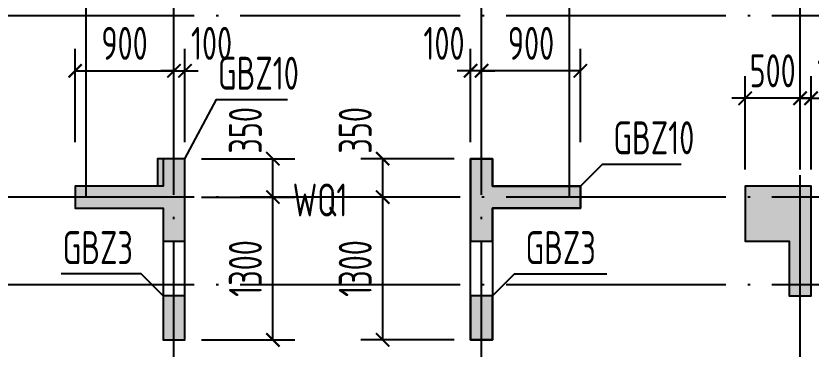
# Model space of a CAD drawing. Extents: x -668857 to 185752, y -270966 to 286822.
# Drawn here: x -283676 to -276437, y 212227 to 215261 of the extents above; entities that cross this region are included whole.
import ezdxf
from ezdxf.enums import TextEntityAlignment as Align

# ---------------------------------------------------------------- set-up
doc = ezdxf.new("R2010")
doc.units = 0
doc.header["$LTSCALE"] = 1000
doc.linetypes.add('DOTE', pattern=[2.42, 2, -0.2, 0.02, -0.2])
doc.layers.get('0').update_dxf_attribs({"linetype": 'CONTINUOUS'})
doc.layers.get('DEFPOINTS').update_dxf_attribs({"linetype": 'CONTINUOUS'})
for name, color, linetype in [('A-DOTE', 10, 'DOTE'), ('COLU_DE_TEXT', 7, 'CONTINUOUS'), ('LABEL', 1, 'CONTINUOUS'), ('S-Q墙实线', 6, 'CONTINUOUS'), ('S-Q墙标注', 3, 'CONTINUOUS'), ('S-X详图填充', 252, 'CONTINUOUS'), ('S-X详图实线', 4, 'CONTINUOUS')]:
    doc.layers.add(name, color=color, linetype=linetype)
doc.styles.add('TSSD_REIN', font='tssdeng.shx', dxfattribs={"width": 0.7, "height": 300, "bigfont": 'tssdchn.shx'})
doc.styles.add('结构文字', font='zstxt.shx', dxfattribs={"width": 0.7, "bigfont": 'zshz.shx'})
doc.dimstyles.new('STRUCK', dxfattribs={"dimtxt": 400, "dimasz": 121, "dimexe": 200, "dimexo": 150, "dimgap": 115, "dimtad": 1, "dimdec": 0, "dimdsep": 46, "dimtxsty": '结构文字', "dimblk": 'ARCHTICK', "dimcen": 400, "dimclrd": 3, "dimclre": 3, "dimclrt": 7, "dimadec": 0, "dimazin": 0, "dimtfac": 1, "dimtdec": 0, "dimtix": 1, "dimtmove": 2, "dimatfit": 3, "dimldrblk": '_DIMX', "dimfxl": 1, "dimtolj": 1, "dimtzin": 0, "dimarcsym": 0})

# ---------------------------------------------------------------- blocks, each defined once
blk = doc.blocks.new('_ArchTick')
at = {"color": 0, "linetype": 'ByBlock', "const_width": 0.15}
blk.add_lwpolyline([(-0.5, -0.5), (0.5, 0.5)], dxfattribs=at)
blk = doc.blocks.new('*D646')
at = {"layer": 'DEFPOINTS', "color": 0, "transparency": 16777216}
for p in [(-279436.7, 214760.6), (-279436.7, 213960.6), (-278536.6, 213960.6)]:
    blk.add_point(p, dxfattribs=at)
at = {"layer": 'S-Q墙标注', "color": 3, "lineweight": -2, "transparency": 16777216}
for p, q in [((-279436.7, 214110.6), (-279436.7, 214960.6)), ((-278536.6, 214110.6), (-278536.6, 214960.6)), ((-278536.6, 214760.6), (-279436.7, 214760.6))]:
    blk.add_line(p, q, dxfattribs=at)
at = {"layer": 'S-Q墙标注', "color": 3, "lineweight": -2, "transparency": 16777216, "xscale": 121, "yscale": 121, "zscale": 121, "rotation": 180}
blk.add_blockref('_ArchTick', (-279436.7, 214760.6), dxfattribs=at)
at = {"layer": 'S-Q墙标注', "color": 3, "lineweight": -2, "transparency": 16777216, "xscale": 121, "yscale": 121, "zscale": 121}
blk.add_blockref('_ArchTick', (-278536.6, 214760.6), dxfattribs=at)
at = {"layer": 'S-Q墙标注', "color": 7, "transparency": 16777216, "insert": (-278986.6, 215010.6), "char_height": 300, "attachment_point": 5, "style": 'TSSD_REIN'}
blk.add_mtext('\\A1;900', dxfattribs=at)
blk = doc.blocks.new('_DIMX')
blk.add_line((-150, 0), (150, 0))
at = {"const_width": 50}
blk.add_lwpolyline([(-70, -70), (70, 70)], dxfattribs=at)
blk = doc.blocks.new('*D647')
at = {"layer": 'DEFPOINTS', "color": 0, "transparency": 16777216}
for p in [(-279536.7, 214760.6), (-279536.7, 213960.6), (-279436.7, 213960.6)]:
    blk.add_point(p, dxfattribs=at)
at = {"layer": 'S-Q墙标注', "color": 3, "lineweight": -2, "transparency": 16777216}
for p, q in [((-279536.7, 214110.6), (-279536.7, 214960.6)), ((-279436.7, 214110.6), (-279436.7, 214960.6)), ((-279536.7, 214760.6), (-279657.7, 214760.6)), ((-279436.7, 214760.6), (-279536.7, 214760.6)), ((-279436.7, 214760.6), (-279315.7, 214760.6))]:
    blk.add_line(p, q, dxfattribs=at)
at = {"layer": 'S-Q墙标注', "color": 3, "lineweight": -2, "transparency": 16777216, "xscale": 121, "yscale": 121, "zscale": 121}
blk.add_blockref('_ArchTick', (-279536.7, 214760.6), dxfattribs=at)
at = {"layer": 'S-Q墙标注', "color": 3, "lineweight": -2, "transparency": 16777216, "xscale": 121, "yscale": 121, "zscale": 121, "rotation": 180}
blk.add_blockref('_ArchTick', (-279436.7, 214760.6), dxfattribs=at)
at = {"layer": 'S-Q墙标注', "color": 7, "transparency": 16777216, "insert": (-279778.6, 215010.6), "char_height": 300, "attachment_point": 5, "style": 'TSSD_REIN'}
blk.add_mtext('\\A1;100', dxfattribs=at)
blk = doc.blocks.new('*D648')
at = {"layer": 'DEFPOINTS', "color": 0, "transparency": 16777216}
for p in [(-282236.7, 214760.6), (-283136.8, 213960.6), (-282236.7, 213960.6)]:
    blk.add_point(p, dxfattribs=at)
at = {"layer": 'S-Q墙标注', "color": 3, "lineweight": -2, "transparency": 16777216}
for p, q in [((-283136.8, 214110.6), (-283136.8, 214960.6)), ((-282236.7, 214110.6), (-282236.7, 214960.6)), ((-283136.8, 214760.6), (-282236.7, 214760.6))]:
    blk.add_line(p, q, dxfattribs=at)
at = {"layer": 'S-Q墙标注', "color": 3, "lineweight": -2, "transparency": 16777216, "xscale": 121, "yscale": 121, "zscale": 121, "rotation": 180}
blk.add_blockref('_ArchTick', (-283136.8, 214760.6), dxfattribs=at)
at = {"layer": 'S-Q墙标注', "color": 3, "lineweight": -2, "transparency": 16777216, "xscale": 121, "yscale": 121, "zscale": 121}
blk.add_blockref('_ArchTick', (-282236.7, 214760.6), dxfattribs=at)
at = {"layer": 'S-Q墙标注', "color": 7, "transparency": 16777216, "insert": (-282686.7, 215010.6), "char_height": 300, "attachment_point": 5, "style": 'TSSD_REIN'}
blk.add_mtext('\\A1;900', dxfattribs=at)
blk = doc.blocks.new('*D649')
at = {"layer": 'DEFPOINTS', "color": 0, "transparency": 16777216}
for p in [(-282136.7, 214760.6), (-282236.7, 213960.6), (-282136.7, 213960.6)]:
    blk.add_point(p, dxfattribs=at)
at = {"layer": 'S-Q墙标注', "color": 3, "lineweight": -2, "transparency": 16777216}
for p, q in [((-282236.7, 214110.6), (-282236.7, 214960.6)), ((-282136.7, 214110.6), (-282136.7, 214960.6)), ((-282236.7, 214760.6), (-282357.7, 214760.6)), ((-282236.7, 214760.6), (-282136.7, 214760.6)), ((-282136.7, 214760.6), (-282015.7, 214760.6))]:
    blk.add_line(p, q, dxfattribs=at)
at = {"layer": 'S-Q墙标注', "color": 3, "lineweight": -2, "transparency": 16777216, "xscale": 121, "yscale": 121, "zscale": 121}
blk.add_blockref('_ArchTick', (-282236.7, 214760.6), dxfattribs=at)
at = {"layer": 'S-Q墙标注', "color": 3, "lineweight": -2, "transparency": 16777216, "xscale": 121, "yscale": 121, "zscale": 121, "rotation": 180}
blk.add_blockref('_ArchTick', (-282136.7, 214760.6), dxfattribs=at)
at = {"layer": 'S-Q墙标注', "color": 7, "transparency": 16777216, "insert": (-281894.8, 215010.6), "char_height": 300, "attachment_point": 5, "style": 'TSSD_REIN'}
blk.add_mtext('\\A1;100', dxfattribs=at)
blk = doc.blocks.new('*D758')
at = {"layer": 'DEFPOINTS', "color": 0, "transparency": 16777216}
for p in [(-276536.7, 214510.6), (-276536.7, 213710.6), (-276436.7, 213710.6)]:
    blk.add_point(p, dxfattribs=at)
at = {"layer": 'S-Q墙标注', "color": 3, "lineweight": -2, "transparency": 16777216}
for p, q in [((-276536.7, 213860.6), (-276536.7, 214710.6)), ((-276436.7, 213860.6), (-276436.7, 214710.6)), ((-276536.7, 214510.6), (-276657.7, 214510.6)), ((-276436.7, 214510.6), (-276536.7, 214510.6)), ((-276436.7, 214510.6), (-276315.7, 214510.6))]:
    blk.add_line(p, q, dxfattribs=at)
at = {"layer": 'S-Q墙标注', "color": 3, "lineweight": -2, "transparency": 16777216, "xscale": 121, "yscale": 121, "zscale": 121}
blk.add_blockref('_ArchTick', (-276536.7, 214510.6), dxfattribs=at)
at = {"layer": 'S-Q墙标注', "color": 3, "lineweight": -2, "transparency": 16777216, "xscale": 121, "yscale": 121, "zscale": 121, "rotation": 180}
blk.add_blockref('_ArchTick', (-276436.7, 214510.6), dxfattribs=at)
at = {"layer": 'S-Q墙标注', "color": 7, "transparency": 16777216, "insert": (-276194.8, 214760.6), "char_height": 300, "attachment_point": 5, "style": 'TSSD_REIN'}
blk.add_mtext('\\A1;100', dxfattribs=at)
blk = doc.blocks.new('*D759')
at = {"layer": 'DEFPOINTS', "color": 0, "transparency": 16777216}
for p in [(-277036.6, 214510.6), (-277036.6, 213710.6), (-276536.7, 213710.6)]:
    blk.add_point(p, dxfattribs=at)
at = {"layer": 'S-Q墙标注', "color": 3, "lineweight": -2, "transparency": 16777216}
for p, q in [((-277036.6, 213860.6), (-277036.6, 214710.6)), ((-276536.7, 213860.6), (-276536.7, 214710.6)), ((-277036.6, 214510.6), (-277157.6, 214510.6)), ((-276536.7, 214510.6), (-277036.6, 214510.6)), ((-276536.7, 214510.6), (-276415.7, 214510.6))]:
    blk.add_line(p, q, dxfattribs=at)
at = {"layer": 'S-Q墙标注', "color": 3, "lineweight": -2, "transparency": 16777216, "xscale": 121, "yscale": 121, "zscale": 121}
blk.add_blockref('_ArchTick', (-277036.6, 214510.6), dxfattribs=at)
at = {"layer": 'S-Q墙标注', "color": 3, "lineweight": -2, "transparency": 16777216, "xscale": 121, "yscale": 121, "zscale": 121, "rotation": 180}
blk.add_blockref('_ArchTick', (-276536.7, 214510.6), dxfattribs=at)
at = {"layer": 'S-Q墙标注', "color": 7, "transparency": 16777216, "insert": (-276786.6, 214760.6), "char_height": 300, "attachment_point": 5, "style": 'TSSD_REIN'}
blk.add_mtext('\\A1;500', dxfattribs=at)
blk = doc.blocks.new('*D762')
at = {"layer": 'DEFPOINTS', "color": 0, "transparency": 16777216}
for p in [(-280336.7, 213610.6), (-279536.7, 213610.6), (-279536.7, 212310.6)]:
    blk.add_point(p, dxfattribs=at)
at = {"layer": 'S-Q墙标注', "color": 3, "lineweight": -2, "transparency": 16777216}
for p, q in [((-279686.7, 213610.6), (-280536.7, 213610.6)), ((-280336.7, 212310.6), (-280336.7, 213610.6)), ((-279686.7, 212310.6), (-280536.7, 212310.6))]:
    blk.add_line(p, q, dxfattribs=at)
at = {"layer": 'S-Q墙标注', "color": 3, "lineweight": -2, "transparency": 16777216, "xscale": 121, "yscale": 121, "zscale": 121}
for p, rotation in [((-280336.7, 213610.6), 90), ((-280336.7, 212310.6), 270)]:
    blk.add_blockref('_ArchTick', p, dxfattribs=dict(at, rotation=rotation))
at = {"layer": 'S-Q墙标注', "color": 7, "transparency": 16777216, "insert": (-280586.7, 212960.6), "char_height": 300, "attachment_point": 5, "rotation": 90, "style": 'TSSD_REIN'}
blk.add_mtext('\\A1;1300', dxfattribs=at)
blk = doc.blocks.new('*D763')
at = {"layer": 'DEFPOINTS', "color": 0, "transparency": 16777216}
for p in [(-280336.7, 213960.6), (-279536.7, 213960.6), (-279536.7, 213610.6)]:
    blk.add_point(p, dxfattribs=at)
at = {"layer": 'S-Q墙标注', "color": 3, "lineweight": -2, "transparency": 16777216}
for p, q in [((-279686.7, 213960.6), (-280536.7, 213960.6)), ((-280336.7, 213610.6), (-280336.7, 213960.6)), ((-279686.7, 213610.6), (-280536.7, 213610.6))]:
    blk.add_line(p, q, dxfattribs=at)
at = {"layer": 'S-Q墙标注', "color": 3, "lineweight": -2, "transparency": 16777216, "xscale": 121, "yscale": 121, "zscale": 121}
for p, rotation in [((-280336.7, 213960.6), 90), ((-280336.7, 213610.6), 270)]:
    blk.add_blockref('_ArchTick', p, dxfattribs=dict(at, rotation=rotation))
at = {"layer": 'S-Q墙标注', "color": 7, "transparency": 16777216, "insert": (-280586.7, 214218.7), "char_height": 300, "attachment_point": 5, "rotation": 90, "style": 'TSSD_REIN'}
blk.add_mtext('\\A1;350', dxfattribs=at)
blk = doc.blocks.new('*D794')
at = {"layer": 'DEFPOINTS', "color": 0, "transparency": 16777216}
for p in [(-282136.7, 213610.6), (-281336.7, 213610.6), (-282136.7, 212310.6)]:
    blk.add_point(p, dxfattribs=at)
at = {"layer": 'S-Q墙标注', "color": 3, "lineweight": -2, "transparency": 16777216}
for p, q in [((-281986.7, 213610.6), (-281136.7, 213610.6)), ((-281336.7, 212310.6), (-281336.7, 213610.6)), ((-281986.7, 212310.6), (-281136.7, 212310.6))]:
    blk.add_line(p, q, dxfattribs=at)
at = {"layer": 'S-Q墙标注', "color": 3, "lineweight": -2, "transparency": 16777216, "xscale": 121, "yscale": 121, "zscale": 121}
for p, rotation in [((-281336.7, 213610.6), 90), ((-281336.7, 212310.6), 270)]:
    blk.add_blockref('_ArchTick', p, dxfattribs=dict(at, rotation=rotation))
at = {"layer": 'S-Q墙标注', "color": 7, "transparency": 16777216, "insert": (-281586.7, 212960.6), "char_height": 300, "attachment_point": 5, "rotation": 90, "style": 'TSSD_REIN'}
blk.add_mtext('\\A1;1300', dxfattribs=at)
blk = doc.blocks.new('*D795')
at = {"layer": 'DEFPOINTS', "color": 0, "transparency": 16777216}
for p in [(-282136.7, 213960.6), (-281336.7, 213960.6), (-282136.7, 213610.6)]:
    blk.add_point(p, dxfattribs=at)
at = {"layer": 'S-Q墙标注', "color": 3, "lineweight": -2, "transparency": 16777216}
for p, q in [((-281986.7, 213960.6), (-281136.7, 213960.6)), ((-281336.7, 213610.6), (-281336.7, 213960.6)), ((-281986.7, 213610.6), (-281136.7, 213610.6))]:
    blk.add_line(p, q, dxfattribs=at)
at = {"layer": 'S-Q墙标注', "color": 3, "lineweight": -2, "transparency": 16777216, "xscale": 121, "yscale": 121, "zscale": 121}
for p, rotation in [((-281336.7, 213960.6), 90), ((-281336.7, 213610.6), 270)]:
    blk.add_blockref('_ArchTick', p, dxfattribs=dict(at, rotation=rotation))
at = {"layer": 'S-Q墙标注', "color": 7, "transparency": 16777216, "insert": (-281586.7, 214218.7), "char_height": 300, "attachment_point": 5, "rotation": 90, "style": 'TSSD_REIN'}
blk.add_mtext('\\A1;350', dxfattribs=at)
blk = doc.blocks.new('20210825.02044469')
at = {"layer": 'A-DOTE'}
for p, q in [((40700, 14900.3), (40700, 23738.1)), ((43500, 14900.3), (43500, 23738.1)), ((46400, 15500), (46400, 23738.1)), ((39900, 17300), (39900, 19400)), ((44300, 17300), (44300, 19400)), ((57823.9, 18950), (3600, 18950)), ((57823.9, 17300), (3600, 17300)), ((57823.9, 16500), (3600, 16500))]:
    blk.add_line(p, q, dxfattribs=at)

msp = doc.modelspace()

# ---------------------------------------------------------------- hatches: boundary and pattern name
at = {"layer": 'S-X详图填充'}
h = msp.add_hatch(color=256, dxfattribs=at)
h.dxf.hatch_style = 1
h.paths.add_polyline_path([(-282336.68, 213210.58), (-282136.68, 213210.58), (-282136.68, 213960.58), (-282386.68, 213960.58), (-282386.68, 213710.58), (-283136.29, 213710.58), (-283136.29, 213510.58), (-282336.68, 213510.58)])
h = msp.add_hatch(color=256, dxfattribs=at)
h.dxf.hatch_style = 1
h.paths.add_polyline_path([(-279536.68, 213210.58), (-279336.68, 213210.58), (-279336.68, 213510.58), (-278536.55, 213510.58), (-278536.55, 213710.58), (-279336.68, 213710.58), (-279336.68, 213960.58), (-279536.68, 213960.58)])
h = msp.add_hatch(color=256, dxfattribs=at)
h.dxf.hatch_style = 1
h.paths.add_polyline_path([(-277036.59, 213210.63), (-276636.68, 213210.63), (-276636.68, 212710.58), (-276436.68, 212710.58), (-276436.68, 213710.63), (-277036.59, 213710.63)])
h = msp.add_hatch(color=256, dxfattribs=at)
h.dxf.hatch_style = 1
h.paths.add_polyline_path([(-282136.68, 212710.58), (-282336.68, 212710.58), (-282336.68, 212310.58), (-282136.68, 212310.58)])
h = msp.add_hatch(color=256, dxfattribs=at)
h.dxf.hatch_style = 1
h.paths.add_polyline_path([(-279336.68, 212710.58), (-279536.68, 212710.58), (-279536.68, 212310.58), (-279336.68, 212310.58)])

# ---------------------------------------------------------------- linework, layer by layer
at = {"layer": 'LABEL'}
for points in [[(-282136.68, 213960.58), (-281850.95, 214498.44), (-281202.5, 214498.44)], [(-278536.55, 213710.59), (-278336.55, 213910.59), (-277618.86, 213910.59)], [(-282336.68, 212710.58), (-282536.68, 212910.58), (-283264.42, 212910.58)], [(-279336.68, 212710.58), (-279136.68, 212910.58), (-278296.68, 212910.58)]]:
    msp.add_lwpolyline(points, dxfattribs=at)
at = {"layer": 'S-Q墙实线', "color": 6}
for points in [[(-282336.68, 212310.58), (-282136.68, 212310.58), (-282136.68, 213960.58), (-282336.68, 213960.58), (-282336.68, 213710.58), (-283136.68, 213710.58), (-283136.68, 213510.58), (-282336.68, 213510.58)], [(-279336.68, 212310.58), (-279536.68, 212310.58), (-279536.68, 213960.58), (-279336.68, 213960.58), (-279336.68, 213710.58), (-278536.68, 213710.58), (-278536.68, 213510.58), (-279336.68, 213510.58)], [(-276436.68, 213710.58), (-277036.68, 213710.58), (-277036.68, 213210.58), (-276636.68, 213210.58), (-276636.68, 212710.58), (-276436.68, 212710.58)]]:
    msp.add_lwpolyline(points, close=True, dxfattribs=at)
at = {"layer": 'S-X详图实线'}
for points in [[(-282336.68, 213210.58), (-282136.68, 213210.58), (-282136.68, 213960.58), (-282386.68, 213960.58), (-282386.68, 213710.58), (-283136.29, 213710.59), (-283136.29, 213510.59), (-282336.68, 213510.58), (-282336.68, 213210.58)], [(-279536.68, 213210.58), (-279336.68, 213210.58), (-279336.68, 213510.58), (-278536.55, 213510.59), (-278536.55, 213710.59), (-279336.68, 213710.58), (-279336.68, 213960.58), (-279536.68, 213960.58), (-279536.68, 213210.58)], [(-277036.59, 213210.63), (-276636.68, 213210.63), (-276636.68, 212710.58), (-276436.68, 212710.58), (-276436.68, 213710.63), (-277036.59, 213710.63), (-277036.59, 213210.63)], [(-282136.68, 212710.58), (-282336.68, 212710.58), (-282336.68, 212310.58), (-282136.68, 212310.58), (-282136.68, 212710.58)], [(-279336.68, 212710.58), (-279536.68, 212710.58), (-279536.68, 212310.58), (-279336.68, 212310.58), (-279336.68, 212710.58)]]:
    msp.add_lwpolyline(points, close=True, dxfattribs=at)

# ---------------------------------------------------------------- block references
at = {"layer": 'A-DOTE'}
msp.add_blockref('20210825.02044469', (-322936.68, 196310.57), dxfattribs=at)

# ---------------------------------------------------------------- texts
at = {"layer": 'COLU_DE_TEXT', "style": 'TSSD_REIN', "width": 0.7}
for s, p in [('GBZ10', (-281836.68, 214498.44)), ('GBZ10', (-278236.55, 213910.59)), ('GBZ3', (-283250.52, 212910.58)), ('GBZ3', (-279036.68, 212910.58))]:
    msp.add_text(s, height=300, dxfattribs=at).set_placement(p, align=Align.BOTTOM_LEFT)
at = {"layer": 'S-Q墙标注', "style": 'TSSD_REIN', "width": 0.7}
msp.add_text('WQ1', height=300, dxfattribs=at).set_placement((-280907.17, 213344.38), align=Align.BOTTOM_CENTER)

# ---------------------------------------------------------------- dimensions: what is measured, and where the dimension line sits
at = {"layer": 'S-Q墙标注'}
dim = msp.add_linear_dim(base=(-282236.69, 214760.58), p1=(-283136.8, 213960.58), p2=(-282236.69, 213960.58), dimstyle='STRUCK', override={"dimtxt": 300, "dimgap": 100, "dimtxsty": 'TSSD_REIN'}, dxfattribs=at)
dim.commit()
dim.dimension.update_dxf_attribs({"geometry": '*D648', "text_midpoint": (-282686.75, 215010.58)})
dim = msp.add_linear_dim(base=(-282136.68, 214760.58), p1=(-282236.69, 213960.58), p2=(-282136.68, 213960.58), dimstyle='STRUCK', override={"dimtxt": 300, "dimgap": 100, "dimtxsty": 'TSSD_REIN'}, dxfattribs=at)
dim.commit()
dim.dimension.update_dxf_attribs({"geometry": '*D649', "text_midpoint": (-281894.76, 215010.58), "dimtype": 160})
for base, p1, p2, angle, picture, middle in [((-279536.68, 214760.58), (-279436.67, 213960.58), (-279536.68, 213960.58), 180, '*D647', (-279778.6, 215010.58)), ((-276536.68, 214510.58), (-276436.68, 213710.58), (-276536.68, 213710.58), 180, '*D758', (-276194.76, 214760.58)), ((-281336.68, 213960.58), (-282136.68, 213610.58), (-282136.68, 213960.58), 90, '*D795', (-281586.68, 214218.66)), ((-280336.68, 213960.58), (-279536.68, 213610.58), (-279536.68, 213960.58), 90, '*D763', (-280586.68, 214218.66))]:
    dim = msp.add_linear_dim(base=base, p1=p1, p2=p2, angle=angle, dimstyle='STRUCK', override={"dimtxt": 300, "dimgap": 100, "dimtxsty": 'TSSD_REIN'}, dxfattribs=at)
    dim.commit()
    dim.dimension.update_dxf_attribs({"geometry": picture, "text_midpoint": middle, "dimtype": 160})
for base, p1, p2, angle, picture, middle in [((-279436.67, 214760.58), (-278536.55, 213960.58), (-279436.67, 213960.58), 180, '*D646', (-278986.61, 215010.58)), ((-277036.59, 214510.58), (-276536.68, 213710.58), (-277036.59, 213710.58), 180, '*D759', (-276786.64, 214760.58)), ((-281336.68, 213610.58), (-282136.68, 212310.58), (-282136.68, 213610.58), 90, '*D794', (-281586.68, 212960.58)), ((-280336.68, 213610.58), (-279536.68, 212310.58), (-279536.68, 213610.58), 90, '*D762', (-280586.68, 212960.58))]:
    dim = msp.add_linear_dim(base=base, p1=p1, p2=p2, angle=angle, dimstyle='STRUCK', override={"dimtxt": 300, "dimgap": 100, "dimtxsty": 'TSSD_REIN'}, dxfattribs=at)
    dim.commit()
    dim.dimension.update_dxf_attribs({"geometry": picture, "text_midpoint": middle})

doc.saveas('drawing.dxf')
